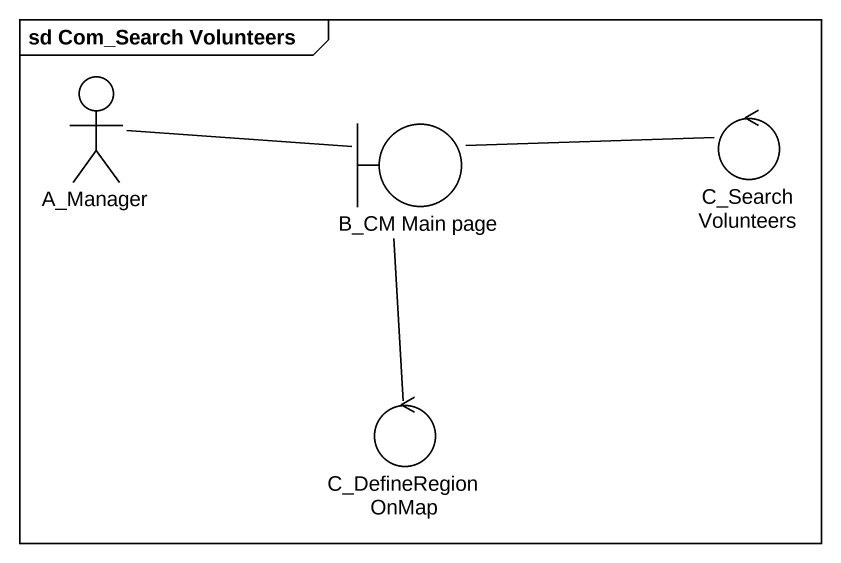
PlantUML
@startuml
mainframe sd Com_Search Volunteers
actor A_Manager
boundary "B_CM Main page" as B_CM_Main_page
control "C_Search Volunteers" as C_Search_Volunteers
control C_DefineRegionOnMap
A_Manager -right- B_CM_Main_page
B_CM_Main_page -right- C_Search_Volunteers
C_DefineRegionOnMap -up- B_CM_Main_page
@enduml
